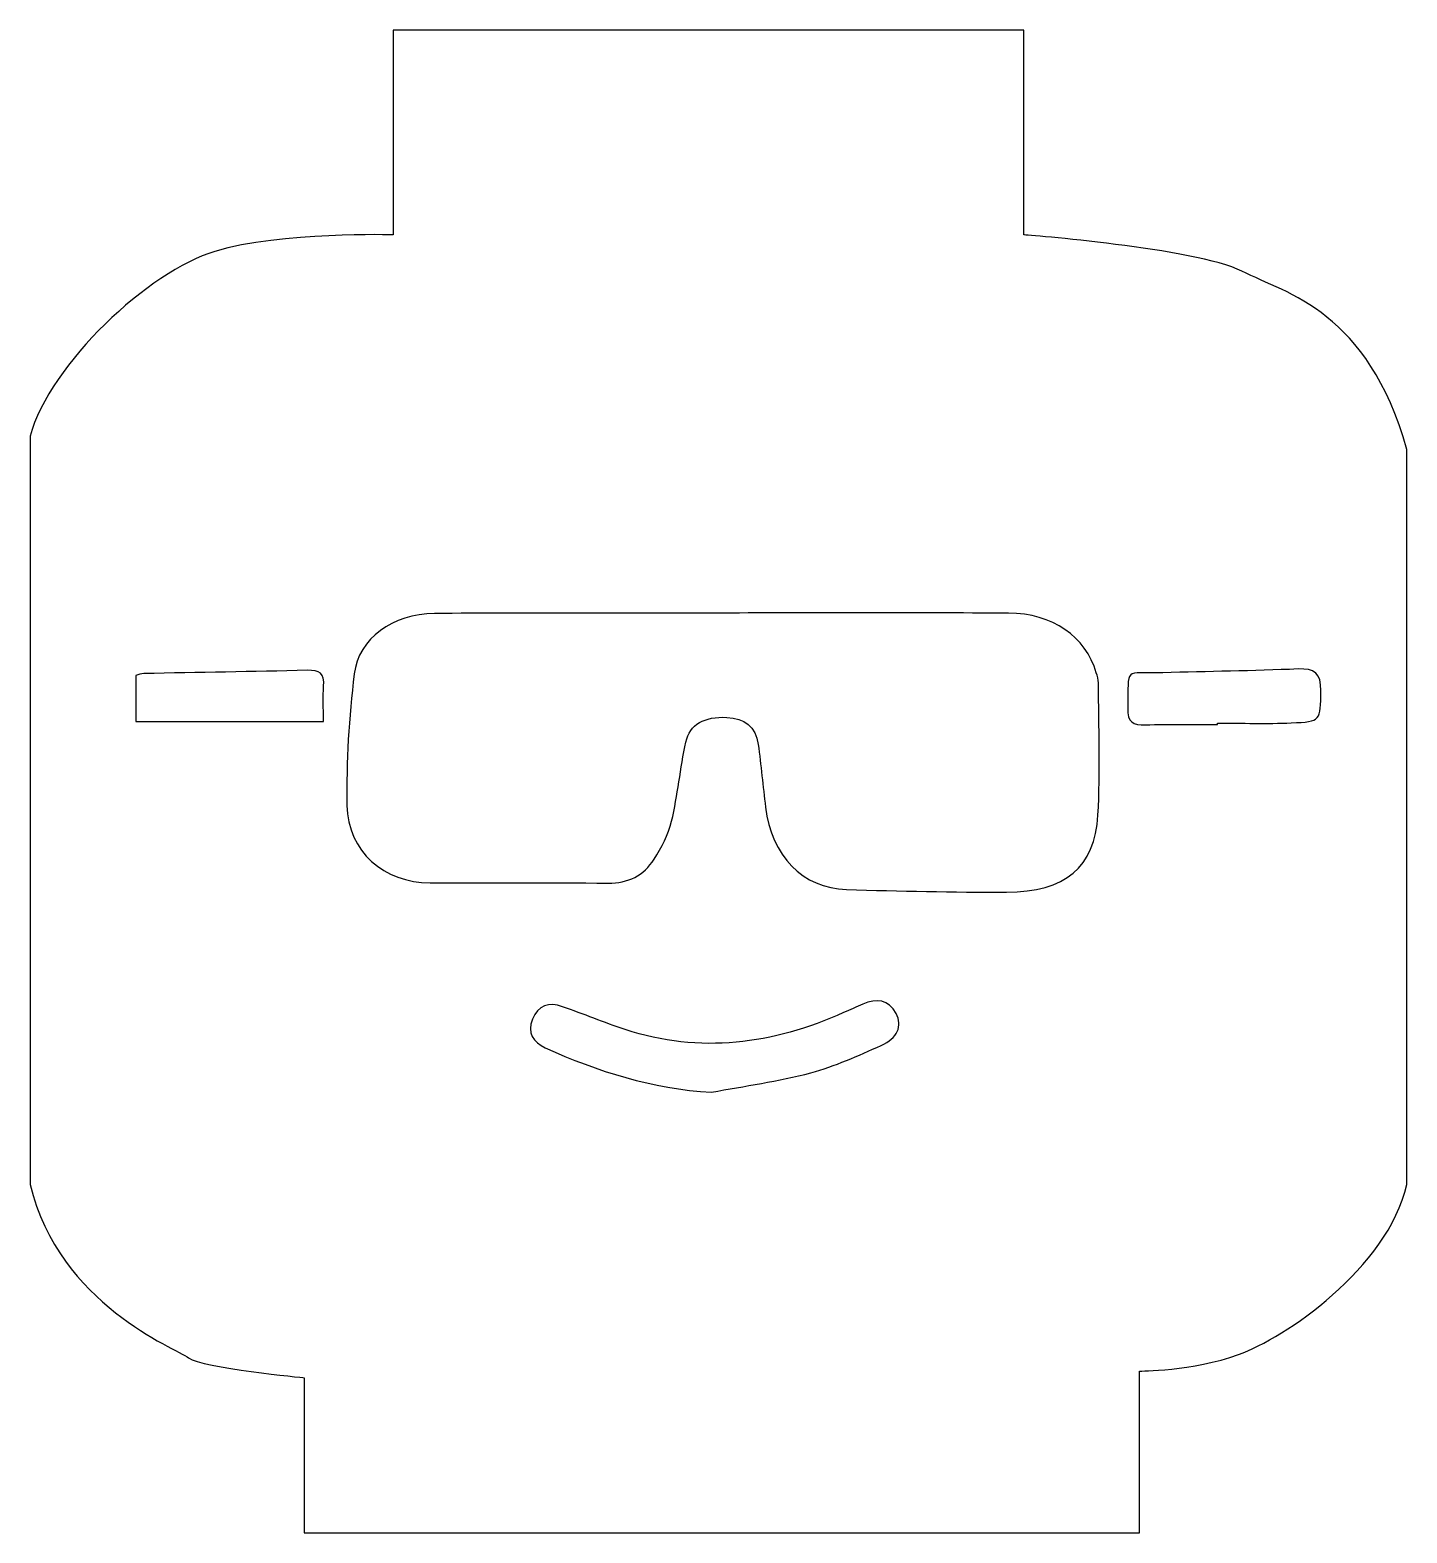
# Model space of a CAD drawing. Header units: centimetres. Extents: x -8.8 to 8.8, y -9.4 to 9.9.
import ezdxf

# ---------------------------------------------------------------- set-up
doc = ezdxf.new("R2010")
doc.units = ezdxf.units.CM
doc.header["$MEASUREMENT"] = 0
doc.layers.add('Layer 1', color=7, linetype='Continuous')

msp = doc.modelspace()

# ---------------------------------------------------------------- linework, layer by layer
at = {"layer": 'Layer 1', "color": 40}
msp.add_open_spline([(-4.16986, 7.27075), (-4.16986, 7.27075), (-4.16986, 9.89542), (-4.16986, 9.89542), (-4.16986, 9.89542), (-4.16986, 9.89542), (3.91583, 9.89542), (3.91583, 9.89542), (3.91583, 9.89542), (3.91583, 9.89542), (3.91583, 7.27075), (3.91583, 7.27075), (3.91583, 7.27075), (3.91583, 7.27075), (6.11716, 7.10142), (6.70983, 6.80508), (6.70983, 6.80508), (7.3025, 6.50875), (8.3185, 6.29708), (8.8265, 4.51908), (8.8265, 4.51908), (8.8265, 4.51908), (8.8265, -4.90009), (8.8265, -4.90009), (8.8265, -4.90009), (8.5725, -5.97959), (7.26017, -6.86859), (6.6675, -7.08026), (6.6675, -7.08026), (6.07483, -7.29193), (5.3975, -7.29193), (5.3975, -7.29193), (5.3975, -7.29193), (5.3975, -7.29193), (5.3975, -9.36625), (5.3975, -9.36625), (5.3975, -9.36625), (5.3975, -9.36625), (-5.31283, -9.36625), (-5.31283, -9.36625), (-5.31283, -9.36625), (-5.31283, -9.36625), (-5.31283, -7.37658), (-5.31283, -7.37658), (-5.31283, -7.37658), (-5.31283, -7.37658), (-6.62519, -7.24958), (-6.7945, -7.12258), (-6.7945, -7.12258), (-6.96383, -6.99558), (-8.4455, -6.44525), (-8.82653, -4.90008), (-8.82653, -4.90008), (-8.82653, -4.90008), (-8.82653, 4.68842), (-8.82653, 4.68842), (-8.82653, 4.68842), (-8.5725, 5.61972), (-7.3025, 6.80508), (-6.45583, 7.05908), (-6.45583, 7.05908), (-5.60916, 7.31308), (-4.16986, 7.27075), (-4.16986, 7.27075)], degree=3, knots=[0, 0, 0, 0, 0.05882353, 0.05882353, 0.05882353, 0.05882353, 0.11764706, 0.11764706, 0.11764706, 0.11764706, 0.17647059, 0.17647059, 0.17647059, 0.17647059, 0.23529412, 0.23529412, 0.23529412, 0.23529412, 0.29411765, 0.29411765, 0.29411765, 0.29411765, 0.35294118, 0.35294118, 0.35294118, 0.35294118, 0.41176471, 0.41176471, 0.41176471, 0.41176471, 0.47058824, 0.47058824, 0.47058824, 0.47058824, 0.52941176, 0.52941176, 0.52941176, 0.52941176, 0.58823529, 0.58823529, 0.58823529, 0.58823529, 0.64705882, 0.64705882, 0.64705882, 0.64705882, 0.70588235, 0.70588235, 0.70588235, 0.70588235, 0.76470588, 0.76470588, 0.76470588, 0.76470588, 0.82352941, 0.82352941, 0.82352941, 0.82352941, 0.88235294, 0.88235294, 0.88235294, 0.88235294, 1, 1, 1, 1], dxfattribs=at)
at = {"layer": 'Layer 1'}
for points, knots in [([(0.03715, 2.42411), (1.26373, 2.42411), (2.49042, 2.42829), (3.717, 2.4222), (3.717, 2.4222), (4.28371, 2.41942), (4.70821, 2.12227), (4.84354, 1.6588), (4.84354, 1.6588), (4.85608, 1.61594), (4.87206, 1.57165), (4.87219, 1.52799), (4.87219, 1.52799), (4.87343, 0.96358), (4.89651, 0.39782), (4.86523, -0.16484), (4.86523, -0.16484), (4.82792, -0.83566), (4.44023, -1.15256), (3.69434, -1.15364), (3.69434, -1.15364), (3.00973, -1.15462), (2.32491, -1.14057), (1.64054, -1.12057), (1.64054, -1.12057), (1.08066, -1.10419), (0.67873, -0.68676), (0.60266, -0.06419), (0.60266, -0.06419), (0.56998, 0.2037), (0.5458, 0.47268), (0.50894, 0.73996), (0.50894, 0.73996), (0.4774, 0.96851), (0.33008, 1.07529), (0.10635, 1.08651), (0.10635, 1.08651), (-0.17686, 1.10067), (-0.36998, 0.99753), (-0.41845, 0.77025), (-0.41845, 0.77025), (-0.49018, 0.43386), (-0.52275, 0.08879), (-0.60157, -0.24564), (-0.60157, -0.24564), (-0.64181, -0.41651), (-0.7304, -0.58235), (-0.82567, -0.73231), (-0.82567, -0.73231), (-0.95846, -0.9413), (-1.15669, -1.04089), (-1.41641, -1.03801), (-1.41641, -1.03801), (-2.17645, -1.02952), (-2.93663, -1.03544), (-3.69677, -1.03383), (-3.69677, -1.03383), (-4.2897, -1.03259), (-4.75042, -0.63598), (-4.76296, -0.04088), (-4.76296, -0.04088), (-4.77481, 0.52001), (-4.73679, 1.08582), (-4.67051, 1.64351), (-4.67051, 1.64351), (-4.61653, 2.0978), (-4.17264, 2.41461), (-3.64295, 2.41805), (-3.64295, 2.41805), (-2.41634, 2.42607), (-1.1896, 2.42059), (0.03709, 2.42059), (0.03709, 2.42059), (0.03715, 2.42178), (0.03715, 2.42292), (0.03715, 2.42411)], [0, 0, 0, 0, 0.05, 0.05, 0.05, 0.05, 0.1, 0.1, 0.1, 0.1, 0.15, 0.15, 0.15, 0.15, 0.2, 0.2, 0.2, 0.2, 0.25, 0.25, 0.25, 0.25, 0.3, 0.3, 0.3, 0.3, 0.35, 0.35, 0.35, 0.35, 0.4, 0.4, 0.4, 0.4, 0.45, 0.45, 0.45, 0.45, 0.5, 0.5, 0.5, 0.5, 0.55, 0.55, 0.55, 0.55, 0.6, 0.6, 0.6, 0.6, 0.65, 0.65, 0.65, 0.65, 0.7, 0.7, 0.7, 0.7, 0.75, 0.75, 0.75, 0.75, 0.8, 0.8, 0.8, 0.8, 0.85, 0.85, 0.85, 0.85, 0.9, 0.9, 0.9, 0.9, 1, 1, 1, 1]), ([(6.39784, 0.99378), (6.08989, 0.99378), (5.78178, 1.00039), (5.47415, 0.991), (5.47415, 0.991), (5.31516, 0.98616), (5.2423, 1.026), (5.24682, 1.20251), (5.24682, 1.20251), (5.2609, 1.74919), (5.18351, 1.64513), (5.69664, 1.65884), (5.69664, 1.65884), (6.27449, 1.67427), (6.85266, 1.68159), (7.43008, 1.70665), (7.43008, 1.70665), (7.64331, 1.71594), (7.72453, 1.64857), (7.72205, 1.42963), (7.72205, 1.42963), (7.71753, 1.04093), (7.72845, 1.03207), (7.3438, 1.01569), (7.3438, 1.01569), (7.02905, 1.00222), (6.71319, 1.01294), (6.39784, 1.01294), (6.39784, 1.01294), (6.39784, 1.00653), (6.39784, 1.00015), (6.39784, 0.99378)], [0, 0, 0, 0, 0.11111111, 0.11111111, 0.11111111, 0.11111111, 0.22222222, 0.22222222, 0.22222222, 0.22222222, 0.33333333, 0.33333333, 0.33333333, 0.33333333, 0.44444444, 0.44444444, 0.44444444, 0.44444444, 0.55555556, 0.55555556, 0.55555556, 0.55555556, 0.66666667, 0.66666667, 0.66666667, 0.66666667, 0.77777778, 0.77777778, 0.77777778, 0.77777778, 1, 1, 1, 1]), ([(-5.06502, 1.03397), (-5.87486, 1.03397), (-6.66046, 1.03397), (-7.46815, 1.03397), (-7.46815, 1.03397), (-7.46815, 1.21711), (-7.46815, 1.41489), (-7.46815, 1.62415), (-7.46815, 1.62415), (-7.43786, 1.63174), (-7.40304, 1.64749), (-7.36793, 1.6482), (-7.36793, 1.6482), (-6.66911, 1.66228), (-5.97016, 1.67151), (-5.2715, 1.68982), (-5.2715, 1.68982), (-5.11762, 1.69387), (-5.04941, 1.64952), (-5.06274, 1.48741), (-5.06274, 1.48741), (-5.07381, 1.35329), (-5.06502, 1.21751), (-5.06502, 1.03397)], [0, 0, 0, 0, 0.14285714, 0.14285714, 0.14285714, 0.14285714, 0.28571429, 0.28571429, 0.28571429, 0.28571429, 0.42857143, 0.42857143, 0.42857143, 0.42857143, 0.57142857, 0.57142857, 0.57142857, 0.57142857, 0.71428571, 0.71428571, 0.71428571, 0.71428571, 1, 1, 1, 1]), ([(-0.08938, -3.71872), (-0.85051, -3.67324), (-1.54779, -3.45403), (-2.222, -3.14735), (-2.222, -3.14735), (-2.37212, -3.07906), (-2.45714, -2.95569), (-2.38546, -2.7814), (-2.38546, -2.7814), (-2.31217, -2.60326), (-2.17176, -2.56045), (-1.99912, -2.6213), (-1.99912, -2.6213), (-1.73073, -2.71602), (-1.46747, -2.8259), (-1.19704, -2.91398), (-1.19704, -2.91398), (-0.23438, -3.22756), (0.6969, -3.10744), (1.60466, -2.69668), (1.60466, -2.69668), (1.68671, -2.65956), (1.77016, -2.62577), (1.85247, -2.58931), (1.85247, -2.58931), (2.02651, -2.51221), (2.1796, -2.52716), (2.27625, -2.70734), (2.27625, -2.70734), (2.3629, -2.86874), (2.29477, -3.02727), (2.08382, -3.11935), (2.08382, -3.11935), (1.78878, -3.24815), (1.49319, -3.38706), (1.18381, -3.46849), (1.18381, -3.46849), (0.76639, -3.57836), (0.3357, -3.63768), (-0.08938, -3.71872)], [0, 0, 0, 0, 0.09090909, 0.09090909, 0.09090909, 0.09090909, 0.18181818, 0.18181818, 0.18181818, 0.18181818, 0.27272727, 0.27272727, 0.27272727, 0.27272727, 0.36363636, 0.36363636, 0.36363636, 0.36363636, 0.45454545, 0.45454545, 0.45454545, 0.45454545, 0.54545455, 0.54545455, 0.54545455, 0.54545455, 0.63636364, 0.63636364, 0.63636364, 0.63636364, 0.72727273, 0.72727273, 0.72727273, 0.72727273, 0.81818182, 0.81818182, 0.81818182, 0.81818182, 1, 1, 1, 1])]:
    msp.add_open_spline(points, degree=3, knots=knots, dxfattribs=at)

doc.saveas('drawing.dxf')
